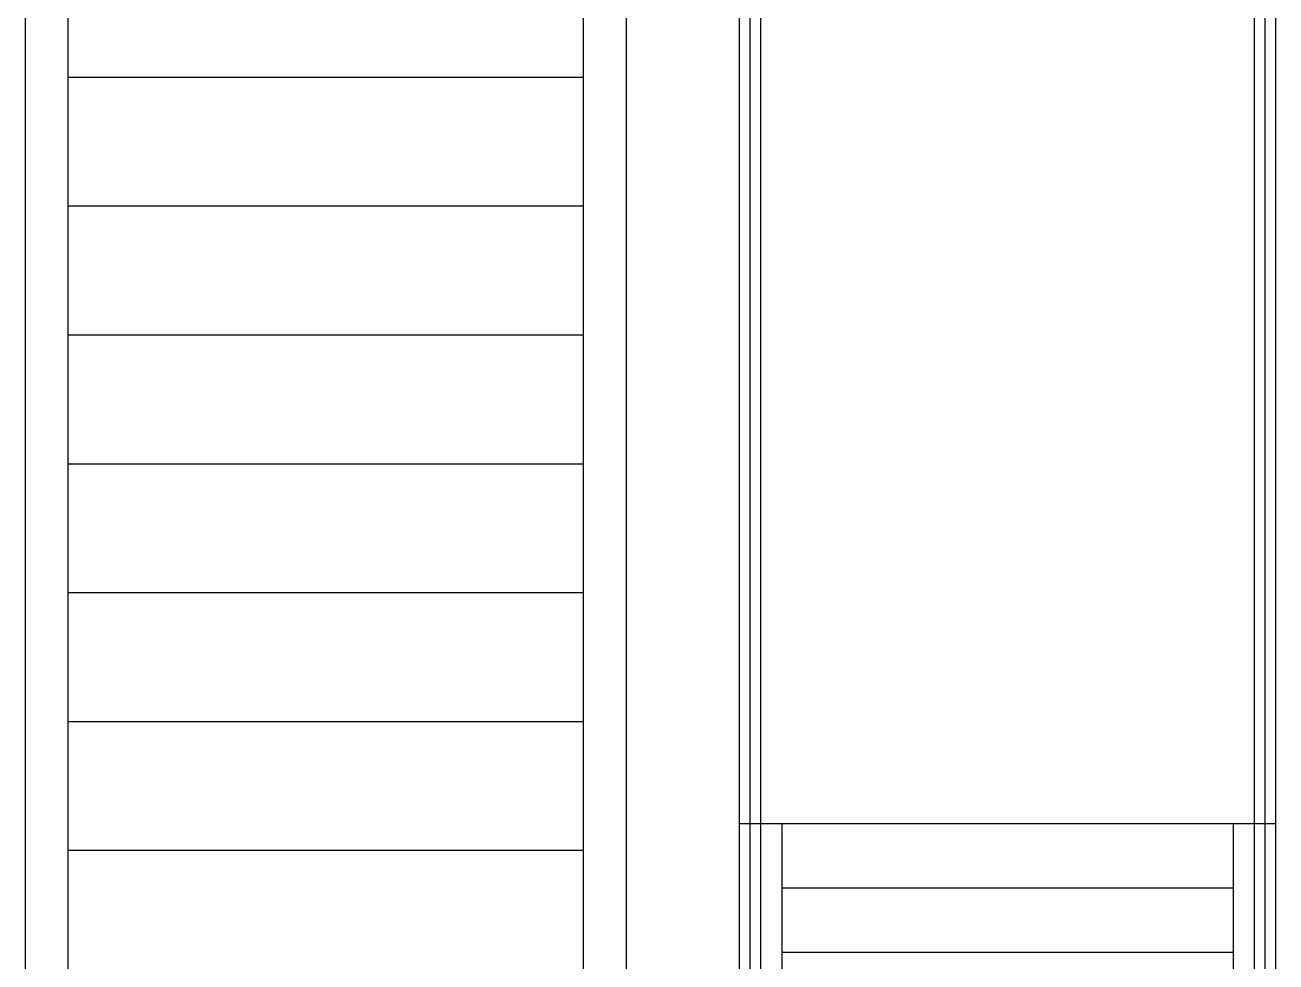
# Model space of a CAD drawing. Header units: millimetres. Extents: x 13515 to 183937, y -33900 to -660.
# Drawn here: x 59983.2 to 60074.4, y -20528.5 to -20460.2 of the extents above; entities that cross this region are included whole.
import ezdxf

# ---------------------------------------------------------------- set-up
doc = ezdxf.new("R2010")
doc.units = ezdxf.units.MM
doc.header["$LTSCALE"] = 100
doc.header["$MEASUREMENT"] = 0
doc.layers.get('0').update_dxf_attribs({"linetype": 'CONTINUOUS'})
for name, color, linetype in [('ELE9', 9, 'CONTINUOUS'), ('Slope', 252, 'CONTINUOUS'), ('STAIR', 4, 'CONTINUOUS'), ('STEEL', 5, 'CONTINUOUS')]:
    doc.layers.add(name, color=color, linetype=linetype)

# ---------------------------------------------------------------- blocks, each defined once
blk = doc.blocks.new('A$C2EBE1E08')
at = {"layer": 'Slope', "ltscale": 0.2}
for p, q in [((200, 6600), (2600, 6600)), ((200, 6000), (2600, 6000)), ((200, 5400), (2600, 5400)), ((200, 4800), (2600, 4800)), ((200, 4200), (2600, 4200)), ((200, 3600), (2600, 3600)), ((200, 3000), (2600, 3000))]:
    blk.add_line(p, q, dxfattribs=at)
at = {"layer": 'STAIR', "ltscale": 0.2}
blk.add_line((2600, 0), (2600, 9000), dxfattribs=at)
for points in [[(0, 9000), (0, 0), (2800, 0), (2800, 9000)], [(200, 9000), (200, 0)]]:
    blk.add_lwpolyline(points, dxfattribs=at)
blk = doc.blocks.new('dklfmgkdjgkglhffgh')
at = {"layer": 'STAIR', "ltscale": 5}
for p, q in [((36560232.6, 48046.3), (36560232.6, 46546.3)), ((36560232.6, 47746.3), (36558132.6, 47746.3)), ((36560232.6, 47446.3), (36558132.6, 47446.3)), ((36560232.6, 47146.3), (36558132.6, 47146.3)), ((36560232.6, 46846.3), (36558132.6, 46846.3)), ((36560432.6, 46546.3), (36557932.6, 46546.3))]:
    blk.add_line(p, q, dxfattribs=at)
for points in [[(36560432.6, 48046.3), (36557932.6, 48046.3), (36557932.6, 40471.3)], [(36558132.6, 46546.3), (36558132.6, 48046.3)], [(36560432.6, 40471.3), (36560432.6, 48046.3)]]:
    blk.add_lwpolyline(points, dxfattribs=at)
at = {"layer": 'STEEL', "ltscale": 5}
for points in [[(36557982.6, 48046.3), (36557982.6, 40471.3)], [(36558032.6, 48046.3), (36558032.6, 40471.3)], [(36560332.6, 40471.3), (36560332.6, 48046.3)], [(36560382.6, 40471.3), (36560382.6, 48046.3)]]:
    blk.add_lwpolyline(points, dxfattribs=at)
blk = doc.blocks.new('B2FF')
at = {"layer": 'ELE9', "rotation": 180}
blk.add_blockref('dklfmgkdjgkglhffgh', (73893382.3, 605542.7), dxfattribs=at)
at = {"layer": 'ELE9', "ltscale": 1000}
blk.add_blockref('A$C2EBE1E08', (37329624.7, 555871.3), dxfattribs=at)

msp = doc.modelspace()

# ---------------------------------------------------------------- block references
at = {"xscale": 0.01565177005511743, "yscale": 0.01565177005511743, "zscale": 0.01565177005511743}
msp.add_blockref('B2FF', (-524291.512, -29267.715), dxfattribs=at)

doc.saveas('drawing.dxf')
